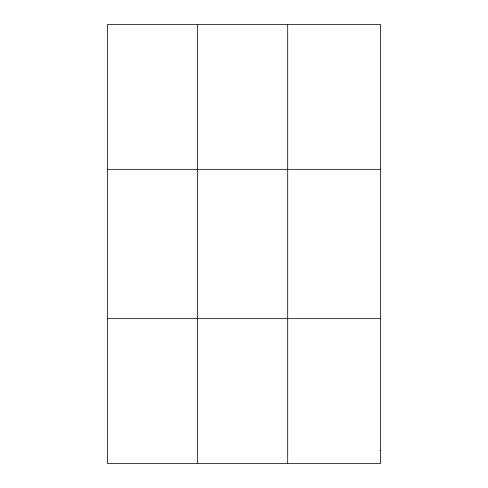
<?xml version="1.0" encoding="UTF-8"?>
<svg xmlns="http://www.w3.org/2000/svg" width="488" height="488" viewBox="0 0 488 488"><rect width="100%" height="100%" fill="white"/><g stroke="black" fill="none" stroke-linecap="round" stroke-linejoin="round"><path stroke-width="0.73" d="M197.579 24.4L197.579 463.6M287.688 24.4L287.688 463.6M107.476 169.336L380.524 169.336M107.476 318.664L380.524 318.664M380.524 450.424L380.524 463.6L107.476 463.6L107.476 24.4L380.524 24.4L380.524 450.424"/></g></svg>
